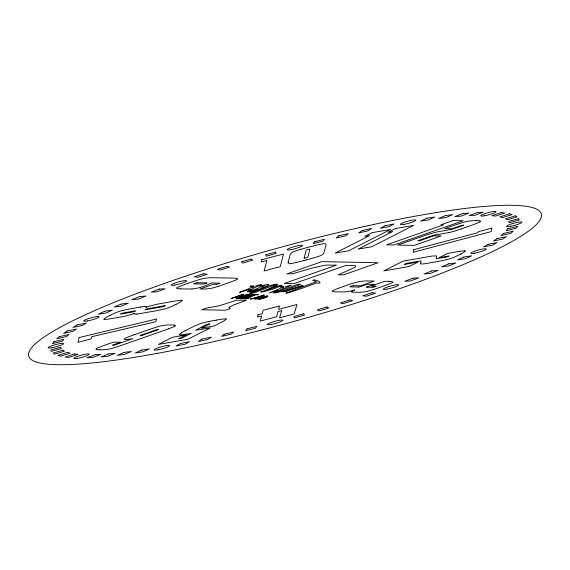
<?xml version="1.0" encoding="UTF-8"?>
<svg xmlns="http://www.w3.org/2000/svg" width="570" height="570" viewBox="0 0 570 570"><rect width="100%" height="100%" fill="white"/><g stroke="black" fill="none" stroke-linecap="round" stroke-linejoin="round"><path stroke-width="0.85" d="M258.716 298.758A2.95 0.413 -15.5 0 0 258.73 298.709L258.823 298.887A4.71 0.663 -15.5 0 0 259.364 298.937L260.597 298.78A4.389 0.62 -15.5 0 0 262.82 298.224L264.943 297.568L261.452 297.504L266.105 296.144A3.178 0.449 -15.5 0 1 267.052 295.972C270.921 296.129 260.262 299.343 258.923 299.165A2.757 0.392 -15.5 0 1 258.623 299.172L258.274 299.1A21.033 2.964 -15.5 0 1 258.103 299.022L258.702 298.666M436.264 258.31L436.627 256.293A33.68 4.745 -15.5 0 0 436.513 255.951L432.694 255.973A42.123 5.935 -15.5 0 0 429.866 256.429L403.097 261.103L383.795 270.935L409.303 266.475L417.995 262.043L404.586 264.387L406.545 263.39L419.378 261.145A6.833 0.962 -15.5 0 1 420.404 260.982L420.966 260.946A3.783 0.534 -15.5 0 1 421.166 261.167L420.681 263.048M288.149 262.243L290.173 254.562A64.688 9.113 -15.5 0 1 290.543 253.721L292.367 252.239A7.752 1.09 -15.5 0 1 294.369 251.356A8.037 1.133 -15.5 0 1 295.232 251.042L301.081 249.24M165.193 305.762L164.937 305.933A6.548 0.919 -15.5 0 1 164.538 306.14L163.006 306.667A6.177 0.869 -15.5 0 1 161.873 306.881M448.611 256.158L448.355 256.329A6.548 0.919 -15.5 0 1 447.956 256.536L446.424 257.063A6.177 0.869 -15.5 0 1 445.291 257.277L436.499 258.68M243.597 294.248L243.411 294.398A10.26 1.446 -15.5 0 1 242.834 294.74L237.49 297.369M193.964 283.774L194.769 283.418A6.584 0.926 -15.5 0 1 195.432 283.183L197.135 282.741M366.61 287.081L367.415 286.724A6.199 0.876 -15.5 0 1 367.807 286.589L374.105 284.38L367.394 284.252L359.114 286.995A6.291 0.884 -15.5 0 1 358.437 287.016M376.022 286.24L375.231 286.582A6.569 0.926 -15.5 0 1 374.568 286.817L372.93 287.259M262.314 295.93L251.277 298.958L262.585 295.395M250.045 286.204L253.814 285.884A8.037 1.133 -15.5 0 1 253.971 286.069L252.139 287.508L253.23 287.095A21.047 2.964 -15.5 0 0 253.807 286.874L253.985 286.803M209.333 324.059L209.418 323.967A6.177 0.869 -15.5 0 1 208.727 324.387L201.267 328.199L214.185 325.933L221.659 322.128A67.766 9.548 -15.5 0 0 223.882 320.96L226.468 319.1A7.481 1.054 -15.5 0 0 226.212 318.872A8.286 1.168 -15.5 0 0 225.421 318.808L222.97 319.036A57.962 8.165 -15.5 0 0 216.529 320.076M261.089 286.518L260.661 286.831A11.393 1.603 -15.5 0 0 260.476 287.052L262.143 286.696A38.332 5.401 -15.5 0 0 263.383 286.161L264.565 285.62A2.993 0.42 -15.5 0 0 264.865 285.463L261.972 286.083A4.738 0.67 -15.5 0 0 261.089 286.518M181.509 332.78L179.358 334.519A9.355 1.318 -15.5 0 0 181.118 334.918M460.688 254.063L459.235 254.797A62.23 8.771 -15.5 0 1 455.003 256.835L451.112 258.374A7.674 1.083 -15.5 0 1 447.585 259.435L439.869 261.103A69.925 9.854 -15.5 0 1 436.641 261.687L428.526 263.105A38.425 5.415 -15.5 0 1 424.643 263.732A11.621 1.639 -15.5 0 1 420.61 263.796M185.2 330.778L191.99 327.322A61.09 8.607 -15.5 0 1 194.762 325.954L200.02 323.781A7.738 1.09 -15.5 0 1 202.571 322.976A8.058 1.133 -15.5 0 1 203.59 322.691L209.361 321.38M110.01 315.381L108.564 316.122A67.937 9.569 -15.5 0 0 105.457 317.796L103.747 319.186A7.916 1.119 -15.5 0 0 103.783 319.278A7.731 1.09 -15.5 0 0 104.666 319.471L108.827 319.022A53.046 7.474 -15.5 0 0 113.06 318.324L121.382 316.863A17.855 2.515 -15.5 0 0 125.471 316.065L126.006 315.93A10.217 1.439 -15.5 0 0 129.604 314.996A7.054 0.99 -15.5 0 0 132.268 314.127A10.908 1.539 -15.5 0 0 134.057 313.422L134.377 313.365A8.778 1.24 -15.5 0 0 133.793 313.956L136.871 314.041M176.059 304.309L177.505 303.568A68.022 9.583 -15.5 0 0 180.612 301.893L182.322 300.504A7.916 1.119 -15.5 0 0 182.293 300.411A7.688 1.083 -15.5 0 0 181.41 300.226L176.821 300.739A56.858 8.008 -15.5 0 0 172.931 301.387L156.729 304.287L148.699 306.361A8.828 1.247 -15.5 0 0 146.362 307.259L146.034 307.315A10.83 1.525 -15.5 0 0 146.554 306.838M261.958 288L260.846 288.484M262.179 287.893L262.578 287.722A24.132 3.399 -15.5 0 1 264.765 286.824L267.458 285.691A6.876 0.969 -15.5 0 0 268.235 285.271L268.641 284.487A5.123 0.72 -15.5 0 0 268.128 284.444L264.444 285.043A3.89 0.549 -15.5 0 0 262.442 285.62L259.849 286.71L258.923 287.672A13.844 1.952 -15.5 0 1 258.894 287.928L256.122 288.99A87.459 12.326 -15.5 0 1 253.529 289.909L248.869 291.391L253.792 288.042L261.523 284.772L258.873 284.986L255.346 286.261M267.701 289.71L267.551 289.774A22.914 3.228 -15.5 0 0 266.81 290.102L269.068 289.353A104.574 14.735 -15.5 0 0 272.317 288.163L275.175 287.088M260.205 288.762L251.064 292.887L259.899 289.596A138.567 19.523 -15.5 0 0 262.186 288.691L267.487 286.525A23.163 3.263 -15.5 0 1 269.268 285.791L274.683 284.401A10.723 1.511 -15.5 0 1 276.03 284.202C282.556 283.789 268.513 289.232 267.857 289.645M285.399 286.667L289.809 285.335A5.486 0.777 -15.5 0 1 290.522 285.264L291.242 285.342L284.544 288.199A80.078 11.286 -15.5 0 0 280.711 289.767L275.139 292.374L284.088 289.439A190.045 26.776 -15.5 0 0 288.719 287.736C291.669 287.016 298.409 283.176 300.426 284.323A7.446 1.047 -15.5 0 1 299.4 284.836L297.341 285.656A77.043 10.859 -15.5 0 1 293.956 286.938L284.451 290.593A4.724 0.663 -15.5 0 0 283.668 291.056L285.043 291.149L301.473 285.741A8.429 1.19 -15.5 0 1 302.549 285.663L303.112 285.727L285.869 291.498A6.812 0.962 -15.5 0 1 284.736 291.676L283.297 291.79A14.763 2.08 -15.5 0 1 282.67 291.783L281.986 291.612A3.962 0.556 -15.5 0 1 282.186 291.334L283.133 290.807L277.925 292.374A4.339 0.613 -15.5 0 1 276.87 292.617L274.427 292.987A4.239 0.599 -15.5 0 1 273.842 292.987L273.536 292.909A2.985 0.42 -15.5 0 1 273.479 292.802L277.676 290.714L269.247 292.873L276.927 289.888A9.134 1.29 -15.5 0 0 277.74 289.553L278.588 289.182A18.931 2.665 -15.5 0 0 280.54 288.206L282.107 286.938L279.763 286.724L283.461 286.454A8.123 1.147 -15.5 0 1 283.625 286.639L281.794 288.078L282.884 287.665A19.088 2.693 -15.5 0 0 283.297 287.501L283.817 287.301M275.616 286.91L276.037 286.746A29.041 4.09 -15.5 0 0 276.949 286.382L280.704 285.321A5.059 0.713 -15.5 0 1 281.409 285.264L282.043 285.378L276.635 287.693A44.161 6.22 -15.5 0 1 274.462 288.506A17.506 2.465 -15.5 0 1 272.367 289.232L264.11 291.562A10.552 1.489 -15.5 0 1 262.514 291.847L260.746 291.983L262.2 291.484A2.736 0.385 -15.5 0 0 263.098 291.256L266.746 289.788A115.603 16.288 -15.5 0 0 269.411 288.612L275.146 285.841L276.464 284.665L274.042 285.142L254.94 292.524A2.608 0.371 -15.5 0 1 254.64 292.617A2.857 0.406 -15.5 0 1 254.156 292.752L253.28 292.959A7.339 1.033 -15.5 0 1 251.662 293.293L250.893 293.422A3.855 0.541 -15.5 0 1 250.18 293.493L249.567 293.393A5.052 0.713 -15.5 0 1 250.209 292.766L257.334 289.66L256.172 290.023M316.642 282.927C325.627 284.409 314.555 278.395 312.595 280.29M312.966 282.969L316.457 281.751L313.322 280.461M316.058 283.147L308.534 285.955A137.441 19.366 -15.5 0 1 302.528 288.114L289.204 292.624L285.905 293.229A3.014 0.427 -15.5 0 1 286.696 292.795L312.381 283.197M168.456 328.869L174.335 326.51A7.574 1.069 -15.5 0 0 175.254 325.94A8.037 1.133 -15.5 0 0 175.446 325.684L174.584 325.156M133.993 334.846L148.093 329.902A60.79 8.564 -15.5 0 1 152.511 328.384L159.529 326.225A7.745 1.09 -15.5 0 1 162.129 325.613A8.037 1.133 -15.5 0 1 163.02 325.449L167.174 324.978A67.937 9.569 -15.5 0 1 170.38 324.936L171.648 324.95A63.256 8.913 -15.5 0 1 174.612 325.149M262.955 295.403L264.081 294.954L261.659 295.858L262.321 295.894M239.927 295.41L231.092 298.545L234.811 297.341L236.343 297.369A35.483 5.002 -15.5 0 0 237.483 297.369M240.519 295.203L243.604 294.213M461.301 228.898L469.83 225.912A69.925 9.854 -15.5 0 0 473.121 224.737L479.42 222.229A7.674 1.083 -15.5 0 0 480.567 221.402L479.726 220.882M255.93 290.102L253.522 290.85A3.805 0.534 -15.5 0 1 252.788 291.049L247.58 291.89A4.268 0.599 -15.5 0 1 247.323 291.804L251.27 289.019L239.578 292.317L247.273 289.318A9.134 1.29 -15.5 0 0 248.085 288.983L248.933 288.612A18.931 2.665 -15.5 0 0 250.893 287.636L252.46 286.368L250.066 286.233M217.697 286.525L213.942 287.651A8.286 1.168 -15.5 0 1 211.962 288.149A7.467 1.054 -15.5 0 1 210.138 288.534L204.83 289.054A68.122 9.597 -15.5 0 1 202.713 289.054L199.97 289.004L213.543 284.245L216.287 284.295M352.296 283.475L356.051 282.357A8.286 1.168 -15.5 0 1 358.031 281.851A7.481 1.054 -15.5 0 1 359.855 281.473L365.171 280.946A67.766 9.548 -15.5 0 1 367.287 280.946L374.191 281.074L360.611 285.834L353.714 285.705M141.923 335.445L140.405 335.766A6.584 0.926 -15.5 0 1 139.978 335.766L140.092 335.474A6.177 0.869 -15.5 0 1 141.175 335.075L155.539 330.044A6.975 0.983 -15.5 0 1 156.522 329.709L158.111 329.382A6.569 0.926 -15.5 0 1 158.467 329.389L158.353 329.681A6.249 0.884 -15.5 0 1 157.27 330.073L142.906 335.11A7.061 0.997 -15.5 0 1 141.923 335.445M293.023 273.657L311.712 268.192L323.354 265.499A10.623 1.496 -15.5 0 1 324.387 265.342L326.539 265.107A13.452 1.895 -15.5 0 1 327.194 265.057L336.421 265.157L284.195 283.475L293.871 283.661L346.218 265.342C346.973 266.496 356.791 263.86 355.694 266.732A22.501 3.171 -15.5 0 1 354.732 267.451L338.274 274.833L343.653 274.811L378.138 262.741L321.893 261.623L286.874 273.892L292.61 273.785M200.255 287.373L201.481 287.009A20.591 2.9 -15.5 0 0 206.361 285.363L211.669 282.977L219.614 283.133A6.975 0.983 -15.5 0 1 220.048 283.162L219.343 283.596A6.569 0.926 -15.5 0 1 218.681 283.832L216.978 284.273A6.249 0.884 -15.5 0 1 216.301 284.295M306.66 259.842L303.96 260.554M239.856 297.968L236.757 298.466L237.091 298.124A6.199 0.876 -15.5 0 1 238.075 297.647A4.14 0.584 -15.5 0 1 238.424 297.504L240.362 296.785A29.013 4.09 -15.5 0 1 242.307 296.108L248.705 294.533L247.979 295.11A4.681 0.663 -15.5 0 1 247.052 295.517L245.442 296.115A26.37 3.712 -15.5 0 1 243.461 296.82L238.93 298.331A3.249 0.456 -15.5 0 1 238.011 298.538L236.514 298.723A4.745 0.67 -15.5 0 1 236.058 298.644L239.279 297.027A15.319 2.159 -15.5 0 1 241.445 296.25L245.428 294.975A4.852 0.684 -15.5 0 1 246.454 294.704L247.394 294.483A3.377 0.477 -15.5 0 1 248.755 294.27L249.346 294.277A3.783 0.534 -15.5 0 1 249.218 294.69L246.197 295.987A17.406 2.451 -15.5 0 1 243.967 296.792L241.103 297.725A8.956 1.261 -15.5 0 1 240.041 298.032M214.869 320.354L216.557 320.062M435.152 234.99L444.849 233.294A28.179 3.969 -15.5 0 0 449.046 232.51M140.683 307.031L132.347 308.491A57.335 8.08 -15.5 0 0 128.799 309.132L122.037 310.614A7.716 1.09 -15.5 0 0 119.408 311.377A7.916 1.119 -15.5 0 0 118.489 311.676L114.299 313.336A63.256 8.913 -15.5 0 0 110.038 315.381M161.866 306.888L146.362 309.603A6.975 0.983 -15.5 0 1 145.493 309.745L145.022 309.767L145.307 309.531A6.548 0.919 -15.5 0 1 145.706 309.325L147.238 308.798A6.177 0.869 -15.5 0 1 148.371 308.577L163.882 305.862A6.975 0.983 -15.5 0 1 164.751 305.719L165.222 305.698M185.913 334.241L191.242 333.308L181.545 338.245L178.374 338.801L186.062 334.882L172.475 337.262L158.432 344.423L187.765 339.285L210.366 327.885L195.667 330.244L205.578 324.943A6.975 0.983 -15.5 0 1 206.212 324.636L207.943 324.138A6.548 0.919 -15.5 0 1 208.577 324.031L209.411 323.952M459.698 251.313L464.457 250.757M448.64 256.094L448.163 256.115A6.975 0.983 -15.5 0 0 447.293 256.258L439.128 257.69L447.507 253.415L455.679 251.99A64.688 9.113 -15.5 0 1 459.698 251.313M475.565 220.647L476.812 220.676M389.075 281.359L384.878 281.281L371.298 286.04L375.502 286.119A6.975 0.983 -15.5 0 1 375.936 286.147L376.036 286.197M358.423 287.024L350.386 286.867A7.061 0.997 -15.5 0 1 349.944 286.838L350.657 286.404A6.584 0.926 -15.5 0 1 351.32 286.168L353.022 285.727A6.177 0.869 -15.5 0 1 353.699 285.705M180.305 288.855L188.777 289.011A55.048 7.759 -15.5 0 0 191.962 288.94M99.786 349.788L100.712 349.802A68.022 9.583 -15.5 0 0 103.925 349.759L108.093 349.289A8.037 1.133 -15.5 0 0 108.991 349.111A7.752 1.09 -15.5 0 0 111.92 348.413L118.489 346.375A64.688 9.113 -15.5 0 0 122.885 344.857L164.673 330.215A67.766 9.548 -15.5 0 0 168.464 328.869M304.223 258.196L305.62 257.946A6.569 0.926 -15.5 0 0 306.368 257.747L307.772 257.213A6.975 0.983 -15.5 0 0 307.886 257.02L309.916 249.332A6.177 0.869 -15.5 0 0 309.866 249.154L308.441 249.396A6.584 0.926 -15.5 0 0 307.686 249.596L306.282 250.13A7.061 0.997 -15.5 0 0 306.176 250.323L304.138 258.011A6.249 0.884 -15.5 0 0 304.188 258.189M96.594 349.553L95.924 349.161A8.016 1.133 -15.5 0 1 97.064 348.227L103.847 345.534A68.079 9.59 -15.5 0 1 106.633 344.551L113.551 342.121L120.676 342.257L113.758 344.686A6.177 0.869 -15.5 0 0 112.668 345.085L112.561 345.37A6.584 0.926 -15.5 0 0 112.917 345.377L114.506 345.049A7.061 0.997 -15.5 0 0 115.489 344.715L132.831 338.637L126.497 339.549A24.275 3.42 -15.5 0 1 124.787 339.456L124.175 339.236A7.282 1.026 -15.5 0 1 125.015 338.345A8.849 1.247 -15.5 0 1 125.514 338.103L126.775 337.54A17.691 2.494 -15.5 0 1 128.77 336.749A54.962 7.745 -15.5 0 1 134 334.846M372.851 287.266A6.249 0.884 -15.5 0 1 372.182 287.28L367.144 287.187A7.061 0.997 -15.5 0 1 366.709 287.159L366.717 287.159M206.846 282.912L206.148 283.34A6.569 0.926 -15.5 0 1 205.478 283.575L203.775 284.024A6.249 0.884 -15.5 0 1 203.098 284.038L194.498 283.881A7.061 0.997 -15.5 0 1 194.064 283.853L193.978 283.817M436.456 258.695A8.158 1.147 -15.5 0 1 436.299 258.303M464.45 250.757A7.716 1.09 -15.5 0 1 465.469 251.007L463.773 252.389A67.937 9.569 -15.5 0 1 460.667 254.063M420.745 263.753A28.179 3.969 -15.5 0 1 420.717 263.034M475.551 220.654A67.937 9.569 -15.5 0 0 472.359 220.697L467.906 221.224A7.716 1.09 -15.5 0 0 464.4 222.043L457.838 224.081A64.688 9.113 -15.5 0 0 453.442 225.592L444.849 228.606L452.067 228.741L460.653 225.734A6.975 0.983 -15.5 0 1 461.636 225.399L463.225 225.079A6.548 0.919 -15.5 0 1 463.581 225.079L463.467 225.371A6.177 0.869 -15.5 0 1 462.384 225.763L452.345 229.154A8.158 1.147 -15.5 0 1 449.78 229.66L438.993 231.584A33.68 4.745 -15.5 0 0 436.798 232.004L429.082 234.099A42.123 5.935 -15.5 0 0 425.861 235.182L397.675 245.05L414.297 245.371L441.095 235.98L433.606 235.838L419.513 240.775L417.824 240.739L431.305 236.016A6.833 0.962 -15.5 0 1 432.495 235.617L433.435 235.346A3.783 0.534 -15.5 0 1 435.131 234.997M476.784 220.683A62.23 8.771 -15.5 0 1 479.762 220.868M461.287 228.898A38.425 5.415 -15.5 0 1 456.891 230.387A11.621 1.639 -15.5 0 1 449.003 232.546M353.094 290.671A10.83 1.525 -15.5 0 1 354.654 289.995L354.483 289.995A8.828 1.247 -15.5 0 1 351.59 290.828L344.978 291.926L335.88 291.868A56.858 8.008 -15.5 0 1 333.856 291.769L332.296 291.213A7.688 1.083 -15.5 0 1 332.944 290.6A7.916 1.119 -15.5 0 1 333.258 290.422L337.803 288.52A68.022 9.583 -15.5 0 1 343.24 286.56L345 285.94A57.955 8.165 -15.5 0 1 352.274 283.475M351.932 291.377A7.068 0.997 -15.5 0 1 353.058 290.679M389.068 281.366A64.688 9.113 -15.5 0 1 391.184 281.459L392.887 281.993A7.78 1.097 -15.5 0 1 392.31 282.585A8.123 1.147 -15.5 0 1 391.676 282.941L388.07 284.444A62.087 8.749 -15.5 0 1 381.971 286.646L380.211 287.266A63.256 8.913 -15.5 0 1 373.585 289.517L368.234 291.092A7.916 1.119 -15.5 0 1 367.258 291.334A7.716 1.09 -15.5 0 1 364.836 291.833L360.155 292.289A57.335 8.08 -15.5 0 1 358.124 292.289L353.557 292.203A16.808 2.365 -15.5 0 1 351.768 291.968M351.882 291.933A10.217 1.439 -15.5 0 1 351.868 291.391M181.481 332.787A63.526 8.949 -15.5 0 1 185.229 330.771M209.375 321.38A67.937 9.569 -15.5 0 1 214.854 320.361M185.948 334.219A19.48 2.743 -15.5 0 1 181.103 334.925M99.828 349.773A57.955 8.165 -15.5 0 1 96.544 349.567M140.648 307.052A16.808 2.365 -15.5 0 1 144.616 306.453M144.531 306.489A10.217 1.439 -15.5 0 1 146.347 306.468M146.276 306.489A7.068 0.997 -15.5 0 1 146.597 306.824M176.03 304.316A63.185 8.899 -15.5 0 1 171.805 306.354L167.587 308.014A7.916 1.119 -15.5 0 1 166.661 308.32A7.702 1.083 -15.5 0 1 164.039 309.075L156.764 310.657A60.997 8.593 -15.5 0 1 153.643 311.22L141.966 313.265A30.659 4.318 -15.5 0 1 136.828 314.063M191.983 288.933A17.991 2.537 -15.5 0 0 193.159 288.833L194.862 288.612A7.78 1.097 -15.5 0 0 200.262 287.38M180.312 288.847A64.688 9.113 -15.5 0 1 178.196 288.762L176.508 288.221A7.752 1.09 -15.5 0 1 177.12 287.608A8.037 1.133 -15.5 0 1 177.598 287.344L181.958 285.534A68.022 9.583 -15.5 0 1 187.395 283.575L189.782 282.734A63.185 8.899 -15.5 0 1 196.408 280.483L201.431 278.994A7.959 1.119 -15.5 0 1 205.207 278.167L210.572 277.704A67.745 9.548 -15.5 0 1 212.104 277.711L233.892 278.132A60.79 8.564 -15.5 0 1 235.994 278.224L237.633 278.844A7.745 1.09 -15.5 0 1 237.027 279.407A8.037 1.133 -15.5 0 1 236.55 279.671L232.19 281.48A67.937 9.569 -15.5 0 1 226.76 283.44L225 284.06A58.026 8.18 -15.5 0 1 217.719 286.532M206.853 282.912A6.975 0.983 -15.5 0 0 206.411 282.884L197.826 282.713A6.177 0.869 -15.5 0 0 197.149 282.734M306.66 259.842A67.937 9.569 -15.5 0 0 312.966 258.117L318.815 256.315A8.037 1.133 -15.5 0 0 319.67 256.001A7.745 1.09 -15.5 0 0 321.494 255.21L323.582 253.6A60.79 8.564 -15.5 0 0 323.967 252.759L326.004 245.071A67.745 9.548 -15.5 0 0 326.069 244.573L325.705 243.903L324.701 243.675A7.959 1.119 -15.5 0 0 322.093 243.924L317.305 244.965A63.185 8.899 -15.5 0 0 310.094 246.803L307.394 247.515A68.022 9.583 -15.5 0 0 301.081 249.24M303.96 260.554A63.256 8.913 -15.5 0 1 296.735 262.407L291.968 263.425A8.037 1.133 -15.5 0 1 290.914 263.589A7.574 1.069 -15.5 0 1 289.517 263.682L288.092 262.92A67.766 9.548 -15.5 0 1 288.156 262.243M258.281 294.64L257.69 294.961A6.163 0.869 -15.5 0 1 257.576 294.818L255.78 294.783A2.836 0.399 -15.5 0 0 254.647 295.039L249.261 297.576A53.936 7.602 -15.5 0 1 248.235 298.252C245.927 299.791 239.706 298.295 247.359 298.58L251.114 296.179L254.697 294.904A3.085 0.435 -15.5 0 1 256.087 294.576L258.281 294.64M267.615 296.236L267.565 296.343A4.275 0.606 -15.5 0 1 267.166 296.635L265.527 297.276L262.563 297.262L265.527 296.4A2.586 0.363 -15.5 0 1 266.468 296.215L267.615 296.236M79.187 337.526L77.905 342.406L91.122 338.901L91.699 336.713L155.874 321.722L156.586 319.015L79.187 337.526M261.723 259.763L261.138 262.001L266.86 260.483L264.102 270.964L280.184 266.703L283.539 253.985L261.723 259.763M258.053 314.804L257.469 317.027L261.609 315.93L260.255 321.081L276.635 316.742L277.996 311.591L281.744 310.6L279.557 317.839L294.17 313.97L296.934 304.508L278.58 309.368L279.478 305.955L263.098 310.294L262.193 313.707L258.053 314.804M413.756 249.674L413.065 252.296L491.034 231.648L491.967 228.086L478.251 231.719L478.002 232.653L413.756 249.674M263.782 296.165L254.712 298.972L257.498 298.709L256.92 298.758A3.684 0.52 -15.5 0 1 255.695 298.865L256.721 298.153L261.73 297.12A2.565 0.363 -15.5 0 0 262.592 296.877L264.466 295.987A3.791 0.534 -15.5 0 0 263.796 295.844L262.2 296.129L263.782 296.165M120.762 313.977L121.239 313.985A6.975 0.983 -15.5 0 0 122.108 313.842L132.112 312.096A6.177 0.869 -15.5 0 0 133.245 311.883L134.784 311.348A6.548 0.919 -15.5 0 0 135.175 311.142L135.46 310.906L134.99 310.935A6.975 0.983 -15.5 0 0 134.121 311.07L124.125 312.823A6.177 0.869 -15.5 0 0 122.992 313.037L121.453 313.571A6.548 0.919 -15.5 0 0 121.054 313.778L120.79 313.942M229.09 307.344L230.309 308.541L225.556 310.23L201.659 309.774L206.532 308.064L219.364 305.798L236.735 300.112L246.226 300.34L233.565 304.986L229.09 307.344M240.426 298.602L240.469 298.73A4.745 0.67 -15.5 0 0 240.925 298.808L242.421 298.623A3.249 0.456 -15.5 0 0 243.347 298.416L244.452 298.117A8.956 1.261 -15.5 0 0 245.513 297.811L248.378 296.877A17.406 2.451 -15.5 0 0 250.608 296.072L253.636 294.776A3.783 0.534 -15.5 0 0 253.757 294.355L253.166 294.348A3.377 0.477 -15.5 0 0 251.805 294.569L250.864 294.79A4.852 0.684 -15.5 0 0 249.838 295.06L245.855 296.336A15.319 2.159 -15.5 0 0 243.689 297.113L240.426 298.602M241.195 298.431L247.872 296.906A26.37 3.712 -15.5 0 0 249.852 296.201L251.463 295.595A4.681 0.663 -15.5 0 0 252.389 295.196L253.116 294.619L246.717 296.193A29.013 4.09 -15.5 0 0 244.772 296.87L242.834 297.59A4.14 0.584 -15.5 0 0 242.485 297.732A6.199 0.876 -15.5 0 0 241.502 298.21L241.195 298.431M53.894 341.751L52.426 343.646L62.287 341.188L63.755 339.3L53.894 341.751M247.052 328.819L245.585 330.714L255.445 328.256L256.913 326.368L247.052 328.819M314.555 241.744L313.087 243.632L322.948 241.181L324.416 239.286L314.555 241.744M507.713 228.812L506.245 230.7L516.106 228.249L517.574 226.354L507.713 228.812M251.577 298.559L251.548 298.594A5.301 0.748 -15.5 0 1 251.463 298.659L250.194 299.022L250.992 298.652A5.301 0.748 -15.5 0 1 251.263 298.587L251.577 298.538M59.28 336.663L56.786 338.801L66.448 336.557L68.934 334.419L59.28 336.663M224.131 334.255L221.637 336.393L231.299 334.148L233.793 332.011L224.131 334.255M338.701 235.852L336.207 237.989L345.869 235.745L348.363 233.607L338.701 235.852M503.552 233.444L501.066 235.581L510.72 233.337L513.214 231.199L503.552 233.444M67.139 331.006L63.648 333.372L72.996 331.362L76.48 328.997L67.139 331.006M201.88 339.15L198.396 341.516L207.737 339.506L211.228 337.141L201.88 339.15M362.264 230.494L358.772 232.859L368.12 230.85L371.604 228.485L362.264 230.494M497.004 238.638L493.52 241.003L502.861 238.994L506.352 236.628L497.004 238.638M77.385 324.85L72.939 327.408L81.866 325.655L86.312 323.097L77.385 324.85M180.54 343.454L176.094 346.011L185.022 344.266L189.468 341.701L180.54 343.454M384.978 225.734L380.532 228.299L389.46 226.546L393.906 223.989L384.978 225.734M488.134 244.345L483.688 246.903L492.615 245.15L497.061 242.592L488.134 244.345M242.649 294.597L238.089 297.141L235.517 297.091L242.649 294.597M372.16 232.653L364.793 236.408L369.631 235.567L335.117 253.151L348.697 250.772L390.585 229.432L372.16 232.653M395.252 228.613L387.878 232.368L392.716 231.52L358.202 249.111L371.79 246.732L413.67 225.392L395.252 228.613M104.559 311.291L98.361 314.163L106.17 312.98L112.376 310.116L104.559 311.291M141.51 350.094L135.311 352.965L143.12 351.783L149.326 348.918L141.51 350.094M426.88 218.217L420.674 221.082L428.49 219.906L434.689 217.035L426.88 218.217M463.83 257.02L457.625 259.884L465.441 258.709L471.639 255.837L463.83 257.02M121.196 304.045L114.214 307.016L121.332 306.147L128.314 303.169L121.196 304.045M124.253 352.367L117.27 355.338L124.388 354.469L131.371 351.49L124.253 352.367M445.612 215.531L438.629 218.51L445.747 217.633L452.73 214.662L445.612 215.531M448.668 263.853L441.686 266.831L448.804 265.955L455.786 262.984L448.668 263.853M139.629 296.585L131.934 299.635L138.289 299.079L145.977 296.03L139.629 296.585M108.756 353.899L101.061 356.948L107.416 356.385L115.104 353.336L108.756 353.899M462.584 213.615L454.896 216.664L461.244 216.101L468.939 213.052L462.584 213.615M431.711 270.921L424.023 273.971L430.371 273.415L438.066 270.365L431.711 270.921M159.65 289.004L151.335 292.096L156.85 291.861L165.165 288.769L159.65 289.004M95.19 354.668L86.875 357.761L92.39 357.525L100.705 354.433L95.19 354.668M477.61 212.475L469.295 215.567L474.81 215.332L483.125 212.239L477.61 212.475M413.15 278.139L404.835 281.231L410.35 280.996L418.665 277.904L413.15 278.139M453.122 220.54L440.945 224.808L443.595 224.858L386.581 244.836L394.02 244.979L463.218 220.733L453.122 220.54M203.583 273.785L194.306 276.863L197.968 277.269L207.245 274.198L203.583 273.785M74.421 353.934L65.144 357.005L68.806 357.418L78.083 354.341L74.421 353.934M501.194 212.582L491.917 215.66L495.579 216.066L504.856 212.995L501.194 212.582M372.032 292.731L362.755 295.802L366.417 296.215L375.694 293.137L372.032 292.731M227.01 266.325L217.398 269.332L220.07 270.066L229.682 267.052L227.01 266.325M67.445 352.424L57.841 355.438L60.513 356.172L70.124 353.158L67.445 352.424M509.487 213.828L499.876 216.842L502.555 217.576L512.159 214.562L509.487 213.828M349.93 299.934L340.319 302.948L342.99 303.675L352.602 300.668L349.93 299.934M251.071 259.065L241.238 261.979L242.891 263.026L252.724 260.105L251.071 259.065M62.857 350.18L53.024 353.101L54.677 354.141L64.51 351.22L62.857 350.18M515.323 215.859L505.49 218.78L507.143 219.82L516.976 216.899L515.323 215.859M327.109 306.974L317.276 309.895L318.929 310.935L328.762 308.021L327.109 306.974M275.51 252.083L265.549 254.883L266.169 256.222L276.122 253.429L275.51 252.083M60.705 347.223L50.744 350.016L51.364 351.355L61.318 348.562L60.705 347.223M518.636 218.645L508.682 221.438L509.295 222.777L519.256 219.984L518.636 218.645M303.831 313.778L293.878 316.571L294.49 317.918L304.451 315.117L303.831 313.778M157.512 353.322A265.976 37.477 -15.5 0 0 541.5 215.253A265.976 37.477 -15.5 0 0 155.988 286.425A265.976 37.477 -15.5 0 0 157.512 353.322M484.208 215.838A7.952 1.119 -15.5 0 0 496.071 211.712A7.952 1.119 -15.5 0 0 484.97 213.622A7.952 1.119 -15.5 0 0 484.208 215.838M404.294 224.302A7.952 1.119 -15.5 0 0 415.801 220.177A7.952 1.119 -15.5 0 0 404.301 222.286A7.952 1.119 -15.5 0 0 404.294 224.302M291.249 249.603A7.952 1.119 -15.5 0 0 302.52 245.485A7.952 1.119 -15.5 0 0 290.8 247.715A7.952 1.119 -15.5 0 0 291.249 249.603M174.734 285.078A7.952 1.119 -15.5 0 0 186.59 280.953A7.952 1.119 -15.5 0 0 175.489 282.863A7.952 1.119 -15.5 0 0 174.734 285.078M87.602 320.924A7.952 1.119 -15.5 0 0 99.109 316.799A7.952 1.119 -15.5 0 0 87.609 318.908A7.952 1.119 -15.5 0 0 87.602 320.924M52.198 347.714A7.952 1.119 -15.5 0 0 63.47 343.589A7.952 1.119 -15.5 0 0 51.749 345.826A7.952 1.119 -15.5 0 0 52.198 347.714M77.377 358.387A7.952 1.119 -15.5 0 0 89.241 354.269A7.952 1.119 -15.5 0 0 78.14 356.172A7.952 1.119 -15.5 0 0 77.377 358.387M158.032 349.795A7.952 1.119 -15.5 0 0 169.532 345.662A7.952 1.119 -15.5 0 0 158.04 347.778A7.952 1.119 -15.5 0 0 158.032 349.795M271.541 324.401A7.952 1.119 -15.5 0 0 282.805 320.283A7.952 1.119 -15.5 0 0 271.085 322.513A7.952 1.119 -15.5 0 0 271.541 324.401M386.852 289.147A7.952 1.119 -15.5 0 0 398.715 285.021A7.952 1.119 -15.5 0 0 387.614 286.931A7.952 1.119 -15.5 0 0 386.852 289.147M474.724 253.173A7.952 1.119 -15.5 0 0 486.224 249.04A7.952 1.119 -15.5 0 0 474.732 251.156A7.952 1.119 -15.5 0 0 474.724 253.173M510.592 226.29A7.952 1.119 -15.5 0 0 521.856 222.172A7.952 1.119 -15.5 0 0 510.136 224.402A7.952 1.119 -15.5 0 0 510.592 226.29"/></g></svg>
